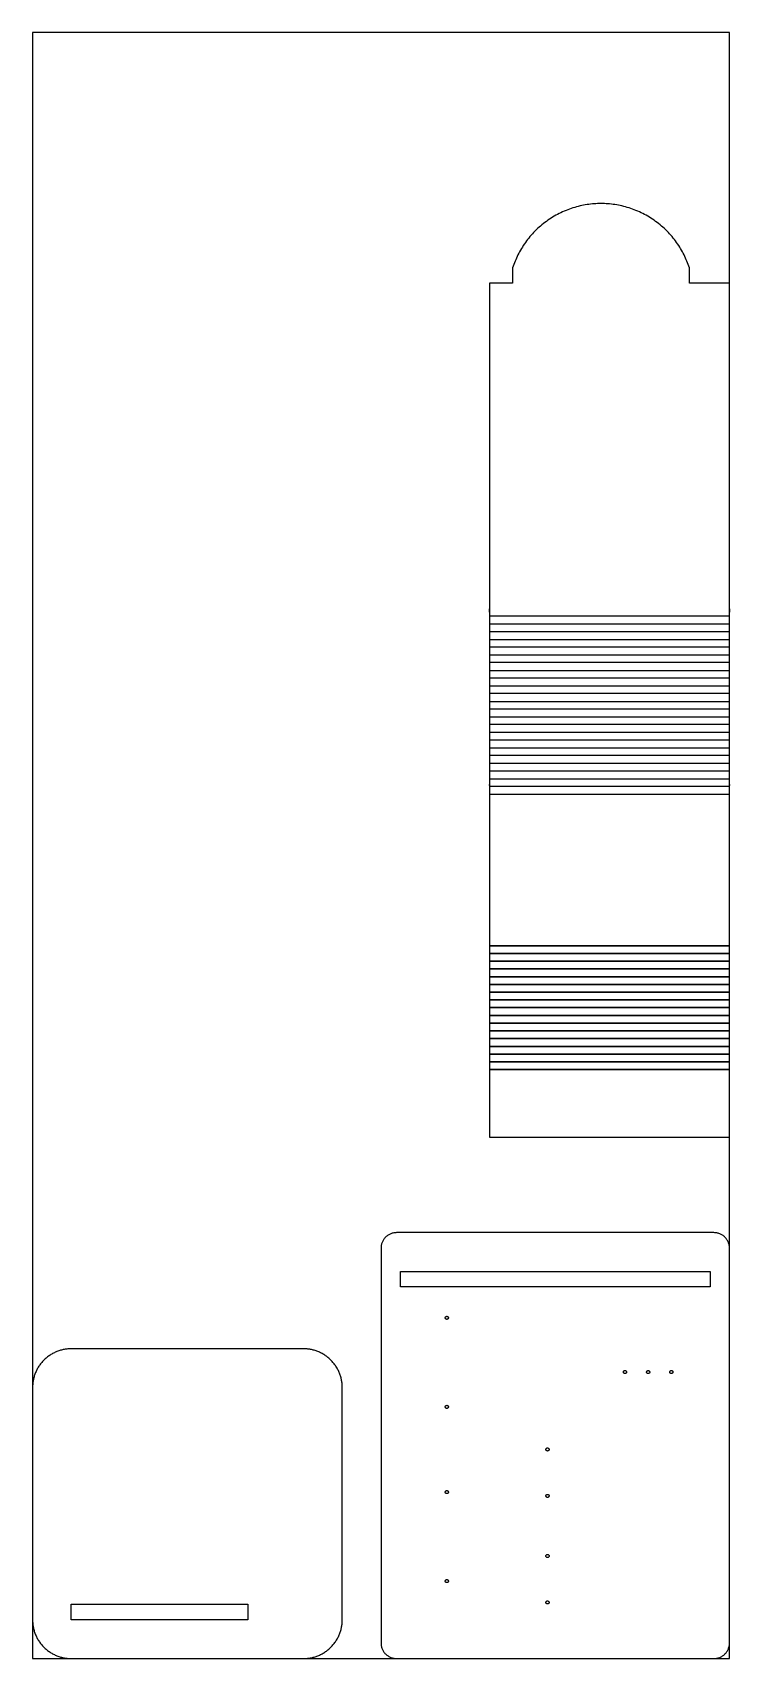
# Model space of a CAD drawing. Header units: millimetres. Extents: x -646 to 254, y -71 to 2029.
import ezdxf

# ---------------------------------------------------------------- set-up
doc = ezdxf.new("R2010")
doc.units = ezdxf.units.MM
doc.layers.get('0').update_dxf_attribs({"true_color": 0x000000})

msp = doc.modelspace()

# ---------------------------------------------------------------- linework, layer by layer
for points in [[(-645.5, -71.5), (254.5, -71.5), (254.5, 2028.5), (-645.5, 2028.5)], [(254.5, 1274.7), (-55.5, 1274.7), (-55.5, 1264.7), (254.5, 1264.7)], [(254.5, 1254.7), (-55.5, 1254.7), (-55.5, 1244.7), (254.5, 1244.7)], [(254.5, 1234.7), (-55.5, 1234.7), (-55.5, 1224.7), (254.5, 1224.7)], [(254.5, 1214.7), (-55.5, 1214.7), (-55.5, 1204.7), (254.5, 1204.7)], [(254.5, 1194.7), (-55.5, 1194.7), (-55.5, 1184.7), (254.5, 1184.7)], [(254.5, 1174.7), (-55.5, 1174.7), (-55.5, 1164.7), (254.5, 1164.7)], [(254.5, 1154.7), (-55.5, 1154.7), (-55.5, 1144.7), (254.5, 1144.7)], [(254.5, 1134.7), (-55.5, 1134.7), (-55.5, 1124.7), (254.5, 1124.7)], [(254.5, 1114.7), (-55.5, 1114.7), (-55.5, 1104.7), (254.5, 1104.7)], [(254.5, 1094.7), (-55.5, 1094.7), (-55.5, 1084.7), (254.5, 1084.7)], [(254.5, 1074.7), (-55.5, 1074.7), (-55.5, 1064.7), (254.5, 1064.7)], [(254.5, 1054.7), (-55.5, 1054.7), (-55.5, 1044.7), (254.5, 1044.7)], [(254.5, 849.1), (-55.5, 849.1), (-55.5, 839.1), (254.5, 839.1)], [(254.5, 839.1), (-55.5, 839.1), (-55.5, 829.1), (254.5, 829.1)], [(254.5, 829.1), (-55.5, 829.1), (-55.5, 819.1), (254.5, 819.1)], [(254.5, 819.1), (-55.5, 819.1), (-55.5, 809.1), (254.5, 809.1)], [(254.5, 809.1), (-55.5, 809.1), (-55.5, 799.1), (254.5, 799.1)], [(254.5, 799.1), (-55.5, 799.1), (-55.5, 789.1), (254.5, 789.1)], [(254.5, 789.1), (-55.5, 789.1), (-55.5, 779.1), (254.5, 779.1)], [(254.5, 779.1), (-55.5, 779.1), (-55.5, 769.1), (254.5, 769.1)], [(254.5, 769.1), (-55.5, 769.1), (-55.5, 759.1), (254.5, 759.1)], [(254.5, 759.1), (-55.5, 759.1), (-55.5, 749.1), (254.5, 749.1)], [(254.5, 749.1), (-55.5, 749.1), (-55.5, 739.1), (254.5, 739.1)], [(254.5, 739.1), (-55.5, 739.1), (-55.5, 729.1), (254.5, 729.1)], [(254.5, 729.1), (-55.5, 729.1), (-55.5, 719.1), (254.5, 719.1)], [(254.5, 719.1), (-55.5, 719.1), (-55.5, 709.1), (254.5, 709.1)], [(254.5, 709.1), (-55.5, 709.1), (-55.5, 699.1), (254.5, 699.1)], [(254.5, 699.1), (-55.5, 699.1), (-55.5, 689.1), (254.5, 689.1)]]:
    msp.add_lwpolyline(points, close=True)
for points, weights, knots in [([(202.7, 1724.7), (175.8, 1807.6), (88.6, 1807.6), (1.4, 1807.6), (-25.5, 1724.7)], [1, 0.809040954871, 1, 0.809040954871, 1], [-301.573327, -301.573327, -301.573327, -150.786664, -150.786664, 0, 0, 0]), ([(-112.5, 368.5), (-112.5, 370.5), (-110.5, 370.5), (-108.5, 370.5), (-108.5, 368.5)], [1, 0.707106781187, 1, 0.707106781187, 1], [12.566371, 12.566371, 12.566371, 15.707963, 15.707963, 18.849556, 18.849556, 18.849556]), ([(-108.5, 368.5), (-108.5, 366.5), (-110.5, 366.5), (-112.5, 366.5), (-112.5, 368.5)], [1, 0.707106781187, 1, 0.707106781187, 1], [6.283185, 6.283185, 6.283185, 9.424778, 9.424778, 12.566371, 12.566371, 12.566371]), ([(117.5, 298.5), (117.5, 300.5), (119.5, 300.5), (121.5, 300.5), (121.5, 298.5)], [1, 0.707106781187, 1, 0.707106781187, 1], [12.566371, 12.566371, 12.566371, 15.707963, 15.707963, 18.849556, 18.849556, 18.849556]), ([(121.5, 298.5), (121.5, 296.5), (119.5, 296.5), (117.5, 296.5), (117.5, 298.5)], [1, 0.707106781187, 1, 0.707106781187, 1], [6.283185, 6.283185, 6.283185, 9.424778, 9.424778, 12.566371, 12.566371, 12.566371]), ([(147.5, 298.5), (147.5, 300.5), (149.5, 300.5), (151.5, 300.5), (151.5, 298.5)], [1, 0.707106781187, 1, 0.707106781187, 1], [12.566371, 12.566371, 12.566371, 15.707963, 15.707963, 18.849556, 18.849556, 18.849556]), ([(151.5, 298.5), (151.5, 296.5), (149.5, 296.5), (147.5, 296.5), (147.5, 298.5)], [1, 0.707106781187, 1, 0.707106781187, 1], [6.283185, 6.283185, 6.283185, 9.424778, 9.424778, 12.566371, 12.566371, 12.566371]), ([(177.5, 298.5), (177.5, 300.5), (179.5, 300.5), (181.5, 300.5), (181.5, 298.5)], [1, 0.707106781187, 1, 0.707106781187, 1], [12.566371, 12.566371, 12.566371, 15.707963, 15.707963, 18.849556, 18.849556, 18.849556]), ([(181.5, 298.5), (181.5, 296.5), (179.5, 296.5), (177.5, 296.5), (177.5, 298.5)], [1, 0.707106781187, 1, 0.707106781187, 1], [6.283185, 6.283185, 6.283185, 9.424778, 9.424778, 12.566371, 12.566371, 12.566371]), ([(-112.5, 253.5), (-112.5, 255.5), (-110.5, 255.5), (-108.5, 255.5), (-108.5, 253.5)], [1, 0.707106781187, 1, 0.707106781187, 1], [12.566371, 12.566371, 12.566371, 15.707963, 15.707963, 18.849556, 18.849556, 18.849556]), ([(-108.5, 253.5), (-108.5, 251.5), (-110.5, 251.5), (-112.5, 251.5), (-112.5, 253.5)], [1, 0.707106781187, 1, 0.707106781187, 1], [6.283185, 6.283185, 6.283185, 9.424778, 9.424778, 12.566371, 12.566371, 12.566371]), ([(17.5, 198.5), (17.5, 200.5), (19.5, 200.5), (21.5, 200.5), (21.5, 198.5)], [1, 0.707106781187, 1, 0.707106781187, 1], [12.566371, 12.566371, 12.566371, 15.707963, 15.707963, 18.849556, 18.849556, 18.849556]), ([(21.5, 198.5), (21.5, 196.5), (19.5, 196.5), (17.5, 196.5), (17.5, 198.5)], [1, 0.707106781187, 1, 0.707106781187, 1], [6.283185, 6.283185, 6.283185, 9.424778, 9.424778, 12.566371, 12.566371, 12.566371]), ([(-112.5, 143.5), (-112.5, 145.5), (-110.5, 145.5), (-108.5, 145.5), (-108.5, 143.5)], [1, 0.707106781187, 1, 0.707106781187, 1], [12.566371, 12.566371, 12.566371, 15.707963, 15.707963, 18.849556, 18.849556, 18.849556]), ([(-108.5, 143.5), (-108.5, 141.5), (-110.5, 141.5), (-112.5, 141.5), (-112.5, 143.5)], [1, 0.707106781187, 1, 0.707106781187, 1], [6.283185, 6.283185, 6.283185, 9.424778, 9.424778, 12.566371, 12.566371, 12.566371]), ([(17.5, 138.5), (17.5, 140.5), (19.5, 140.5), (21.5, 140.5), (21.5, 138.5)], [1, 0.707106781187, 1, 0.707106781187, 1], [12.566371, 12.566371, 12.566371, 15.707963, 15.707963, 18.849556, 18.849556, 18.849556]), ([(21.5, 138.5), (21.5, 136.5), (19.5, 136.5), (17.5, 136.5), (17.5, 138.5)], [1, 0.707106781187, 1, 0.707106781187, 1], [6.283185, 6.283185, 6.283185, 9.424778, 9.424778, 12.566371, 12.566371, 12.566371]), ([(17.5, 60.9), (17.5, 62.9), (19.5, 62.9), (21.5, 62.9), (21.5, 60.9)], [1, 0.707106781187, 1, 0.707106781187, 1], [12.566371, 12.566371, 12.566371, 15.707963, 15.707963, 18.849556, 18.849556, 18.849556]), ([(21.5, 60.9), (21.5, 58.9), (19.5, 58.9), (17.5, 58.9), (17.5, 60.9)], [1, 0.707106781187, 1, 0.707106781187, 1], [6.283185, 6.283185, 6.283185, 9.424778, 9.424778, 12.566371, 12.566371, 12.566371]), ([(-112.5, 28.5), (-112.5, 30.5), (-110.5, 30.5), (-108.5, 30.5), (-108.5, 28.5)], [1, 0.707106781187, 1, 0.707106781187, 1], [12.566371, 12.566371, 12.566371, 15.707963, 15.707963, 18.849556, 18.849556, 18.849556]), ([(-108.5, 28.5), (-108.5, 26.5), (-110.5, 26.5), (-112.5, 26.5), (-112.5, 28.5)], [1, 0.707106781187, 1, 0.707106781187, 1], [6.283185, 6.283185, 6.283185, 9.424778, 9.424778, 12.566371, 12.566371, 12.566371]), ([(17.5, 0.9), (17.5, 2.9), (19.5, 2.9), (21.5, 2.9), (21.5, 0.9)], [1, 0.707106781187, 1, 0.707106781187, 1], [12.566371, 12.566371, 12.566371, 15.707963, 15.707963, 18.849556, 18.849556, 18.849556]), ([(21.5, 0.9), (21.5, -1.1), (19.5, -1.1), (17.5, -1.1), (17.5, 0.9)], [1, 0.707106781187, 1, 0.707106781187, 1], [6.283185, 6.283185, 6.283185, 9.424778, 9.424778, 12.566371, 12.566371, 12.566371])]:
    msp.add_rational_spline(points, weights, degree=2, knots=knots)
for points in [[(-25.5, 1724.7), (-25.5, 1704.7)], [(202.7, 1704.7), (202.7, 1724.7)], [(-25.5, 1704.7), (-55.5, 1704.7)], [(254.5, 1704.7), (202.7, 1704.7)], [(-55.5, 849.1), (254.5, 849.1)], [(254.5, 689.1), (-55.5, 689.1)], [(-55.5, 689.1), (-55.5, 602)], [(254.5, 602), (254.5, 689.1)], [(-55.5, 602), (254.5, 602)], [(234.5, 478.5), (-175.5, 478.5)], [(-195.5, 458.5), (-195.5, -51.5)], [(254.5, -51.5), (254.5, 458.5)], [(-170.5, 428.5), (229.5, 428.5)], [(-170.5, 408.5), (-170.5, 428.5)], [(229.5, 428.5), (229.5, 408.5)], [(229.5, 408.5), (-170.5, 408.5)], [(-295.5, 328.5), (-595.5, 328.5)], [(-645.5, 278.5), (-645.5, -21.5)], [(-245.5, -21.5), (-245.5, 278.5)], [(-595.5, -21.5), (-595.5, -1.5)], [(-595.5, -1.5), (-367.3, -1.5)], [(-367.3, -1.5), (-367.3, -21.5)], [(-367.3, -21.5), (-595.5, -21.5)], [(-595.5, -71.5), (-295.5, -71.5)], [(-175.5, -71.5), (234.5, -71.5)]]:
    msp.add_open_spline(points, degree=1)
for points, knots in [([(-55.5, 1704.7), (-55.5, 1284.7), (-55.5, 1274.7), (-55.5, 1264.7), (-55.5, 1254.7), (-55.5, 1244.7), (-55.5, 1234.7), (-55.5, 1224.7), (-55.5, 1214.7), (-55.5, 1204.7), (-55.5, 1194.7), (-55.5, 1184.7), (-55.5, 1174.7), (-55.5, 1164.7), (-55.5, 1154.7), (-55.5, 1144.7), (-55.5, 1134.7), (-55.5, 1124.7), (-55.5, 1114.7), (-55.5, 1104.7), (-55.5, 1094.7), (-55.5, 1084.7), (-55.5, 1074.7), (-55.5, 1064.7), (-55.5, 1054.7), (-55.5, 849.1)], [0, 0, 42, 43, 44, 45, 46, 47, 48, 49, 50, 51, 52, 53, 54, 55, 56, 57, 58, 59, 60, 61, 62, 63, 64, 65, 85.558034, 85.558034]), ([(254.5, 849.1), (254.5, 1054.7), (254.5, 1064.7), (254.5, 1074.7), (254.5, 1084.7), (254.5, 1094.7), (254.5, 1104.7), (254.5, 1114.7), (254.5, 1124.7), (254.5, 1134.7), (254.5, 1144.7), (254.5, 1154.7), (254.5, 1164.7), (254.5, 1174.7), (254.5, 1184.7), (254.5, 1194.7), (254.5, 1204.7), (254.5, 1214.7), (254.5, 1224.7), (254.5, 1234.7), (254.5, 1244.7), (254.5, 1254.7), (254.5, 1264.7), (254.5, 1274.7), (254.5, 1284.7), (254.5, 1704.7)], [15.707, 15.707, 36.265034, 37.265034, 38.265034, 39.265034, 40.265034, 41.265034, 42.265034, 43.265034, 44.265034, 45.265034, 46.265034, 47.265034, 48.265034, 49.265034, 50.265034, 51.265034, 52.265034, 53.265034, 54.265034, 55.265034, 56.265034, 57.265034, 58.265034, 59.265034, 101.265034, 101.265034])]:
    msp.add_open_spline(points, degree=1, knots=knots)
for points in [[(-175.5, 478.5), (-195.5, 478.5), (-195.5, 458.5)], [(254.5, 458.5), (254.5, 478.5), (234.5, 478.5)], [(-595.5, 328.5), (-645.5, 328.5), (-645.5, 278.5)], [(-245.5, 278.5), (-245.5, 328.5), (-295.5, 328.5)], [(-645.5, -21.5), (-645.5, -71.5), (-595.5, -71.5)], [(-295.5, -71.5), (-245.5, -71.5), (-245.5, -21.5)], [(-195.5, -51.5), (-195.5, -71.5), (-175.5, -71.5)], [(234.5, -71.5), (254.5, -71.5), (254.5, -51.5)]]:
    msp.add_rational_spline(points, [1, 0.707106781187, 1], degree=2)

doc.saveas('drawing.dxf')
